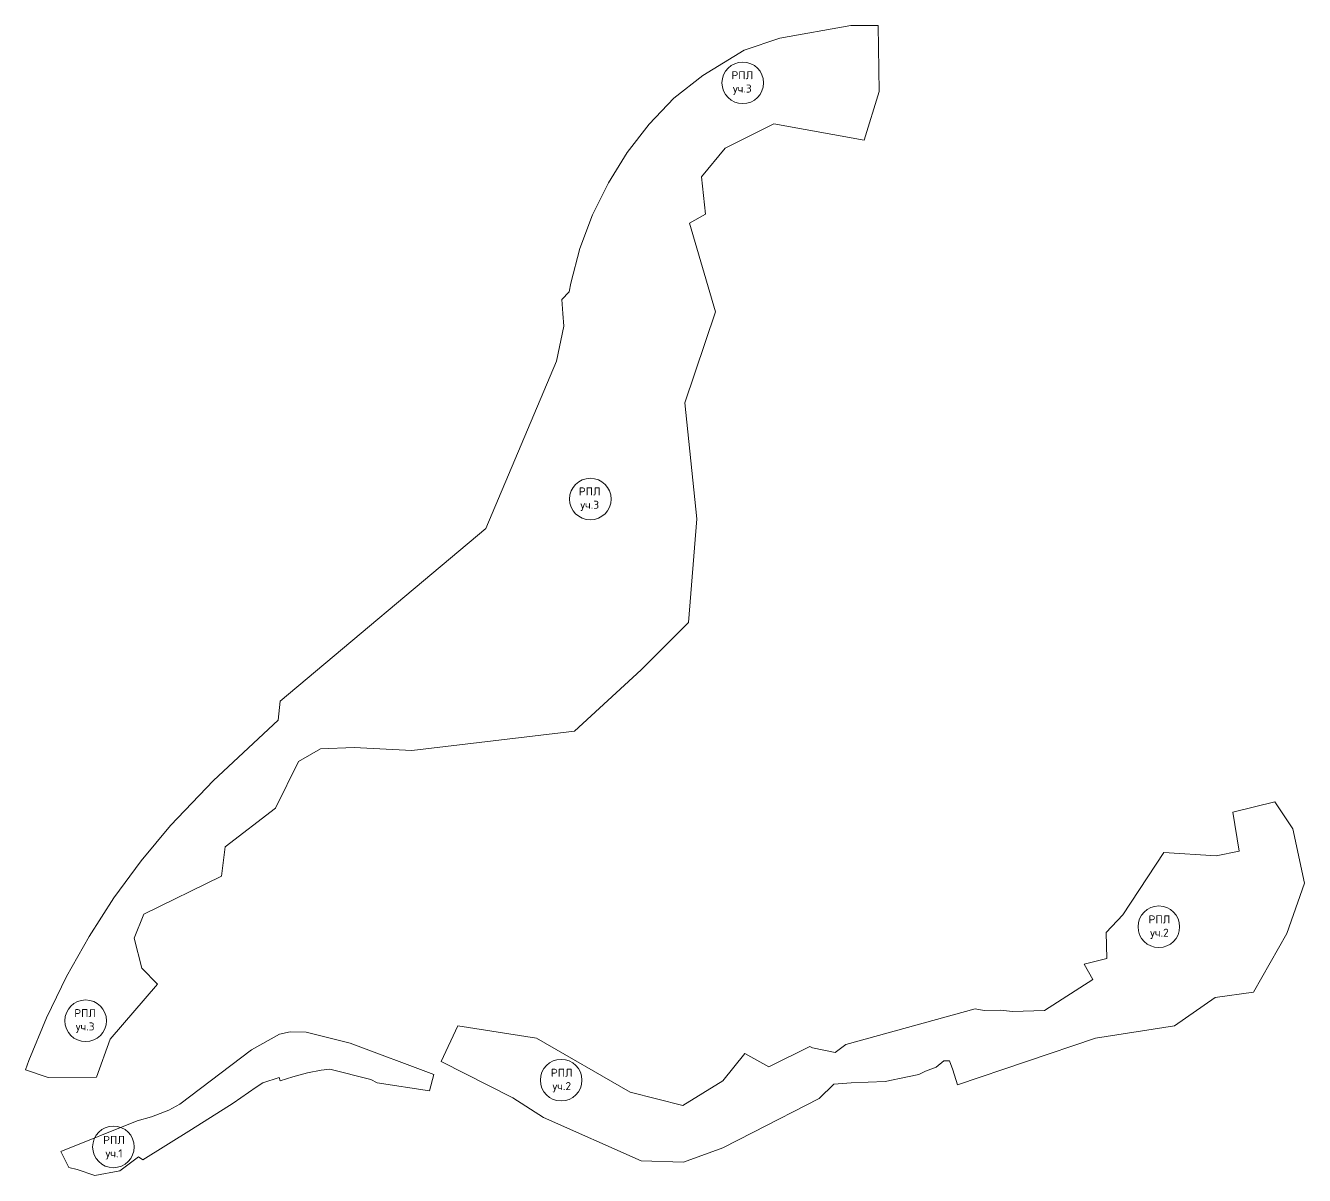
# Model space of a CAD drawing. Extents: x 1391563 to 1397850, y 355631 to 360455.
# Drawn here: x 1391563 to 1392607, y 355631 to 356570 of the extents above; entities that cross this region are included whole.
import ezdxf

# ---------------------------------------------------------------- set-up
doc = ezdxf.new("R2010")
doc.units = 0
doc.header["$MEASUREMENT"] = 0
doc.layers.add('РПЛ', color=70, linetype='Continuous')
doc.styles.get("Standard").update_dxf_attribs({"font": 'simplex.shx'})

msp = doc.modelspace()

# ---------------------------------------------------------------- linework, layer by layer
at = {"layer": 'РПЛ', "lineweight": 20}
for points in [[(1391631.7, 355742.2), (1391620.4, 355711), (1391580.9, 355710.7), (1391562.6, 355717), (1391565.2, 355724.7), (1391579.6, 355759.4), (1391596, 355793.2), (1391614.4, 355825.9), (1391634.7, 355857.5), (1391656.9, 355887.8), (1391680.9, 355916.7), (1391715.9, 355953.4), (1391768.9, 356002.7), (1391770.4, 356018.2), (1391938.3, 356159.3), (1391996.1, 356296), (1392002.2, 356324.5), (1392001.2, 356335), (1392000.3, 356346.4), (1392006.5, 356352.7), (1392007.7, 356359.7), (1392015.2, 356388), (1392025.5, 356415.4), (1392038.5, 356441.7), (1392053.9, 356466.4), (1392071.8, 356489.6), (1392091.9, 356510.8), (1392115.6, 356529.2), (1392149.3, 356549.9), (1392178.4, 356559.7), (1392236.4, 356570.1), (1392258.6, 356570.1), (1392259.5, 356516.3), (1392247.2, 356476.6), (1392173.6, 356489.9), (1392133.9, 356469.9), (1392114.5, 356446.5), (1392117.7, 356416.1), (1392104.6, 356408.7), (1392125.8, 356336.2), (1392100.9, 356262), (1392110.8, 356167.1), (1392103.9, 356082.6), (1392065.2, 356043.8), (1392010.9, 355993.6), (1391877.9, 355977.9), (1391830.9, 355980.3), (1391803.4, 355979.2), (1391785.4, 355968.9), (1391766.5, 355930.8), (1391725.6, 355899.2), (1391722.6, 355875.3), (1391659.1, 355844.1), (1391651.2, 355824.6), (1391657.5, 355800), (1391670.3, 355787), (1391631.7, 355742.2)], [(1392156.5, 355665.9), (1392210.6, 355693.7), (1392222.5, 355705.3), (1392236.6, 355706.3), (1392264.5, 355707.6), (1392282.6, 355711.3), (1392291.8, 355713.2), (1392297.3, 355715.9), (1392306.1, 355719.3), (1392312.4, 355724.4), (1392317.1, 355724.5), (1392319.6, 355717), (1392323.6, 355704.8), (1392436.3, 355742.9), (1392500.7, 355753), (1392534, 355776.1), (1392565.1, 355780.6), (1392592.4, 355828.4), (1392606.8, 355869.5), (1392597.3, 355914), (1392582.6, 355935.9), (1392548.2, 355927.5), (1392553.4, 355895.7), (1392534.7, 355891.8), (1392491.9, 355894.5), (1392458.5, 355843.7), (1392444.8, 355829.1), (1392445.5, 355808.1), (1392427, 355803.4), (1392434.1, 355790.9), (1392394.6, 355765.6), (1392368.3, 355764.8), (1392358.7, 355765.9), (1392345.2, 355765.5), (1392337.9, 355766.9), (1392232.4, 355737.8), (1392223.5, 355731.1), (1392205.1, 355735.1), (1392203, 355736.1), (1392169.5, 355719.4), (1392149.9, 355730.3), (1392131.8, 355708.1), (1392099.1, 355687.9), (1392056.1, 355698.7), (1391979.7, 355742.9), (1391915.6, 355752.9), (1391901.9, 355723.9), (1391960.3, 355694.1), (1391985.5, 355678.1), (1392065.3, 355642.7), (1392099.7, 355641.6), (1392131.9, 355653.2), (1392156.5, 355665.9)], [(1391591.4, 355650.2), (1391597.8, 355637.2), (1391604.6, 355635.5), (1391619.2, 355630.8), (1391639.5, 355634.4), (1391654.7, 355646.1), (1391658.4, 355643.5), (1391698.1, 355668.3), (1391732.2, 355689.7), (1391750.9, 355702.8), (1391756.4, 355706.3), (1391769.6, 355710.7), (1391770.4, 355708.1), (1391780.8, 355711.4), (1391792.9, 355714.6), (1391803.9, 355716.9), (1391811.1, 355717.5), (1391844.4, 355709.1), (1391849.6, 355706.5), (1391892.4, 355699.8), (1391895.9, 355713.3), (1391827.7, 355738.9), (1391791.8, 355747.9), (1391778.5, 355748.1), (1391770, 355746.2), (1391747.1, 355733.5), (1391688.5, 355688.9), (1391679.6, 355684.2), (1391665.3, 355678.6), (1391653.7, 355675.5), (1391591.4, 355650.2)]]:
    msp.add_lwpolyline(points, dxfattribs=at)
at = {"layer": 'РПЛ', "lineweight": 0}
for centre in [(1392148.2, 356523.3), (1392023.7, 356183.3), (1392487.9, 355833.9), (1391611.6, 355757.1), (1391999.9, 355708.6), (1391634.3, 355654.1)]:
    msp.add_circle(centre, 17, dxfattribs=at)

# ---------------------------------------------------------------- texts
at = {"layer": 'РПЛ', "char_height": 6.53, "width": 6.533, "attachment_point": 2}
for s, insert in [('РПЛ\\Pуч.3', (1392147.8, 356532.8)), ('РПЛ\\Pуч.3', (1392023.2, 356192.8)), ('РПЛ\\Pуч.2', (1392488.4, 355843.2)), ('РПЛ\\Pуч.3', (1391611.2, 355766.6)), ('РПЛ\\Pуч.2', (1392000.4, 355717.9)), ('РПЛ\\Pуч.1', (1391634.8, 355663))]:
    msp.add_mtext(s, dxfattribs=dict(at, insert=insert))

doc.saveas('drawing.dxf')
